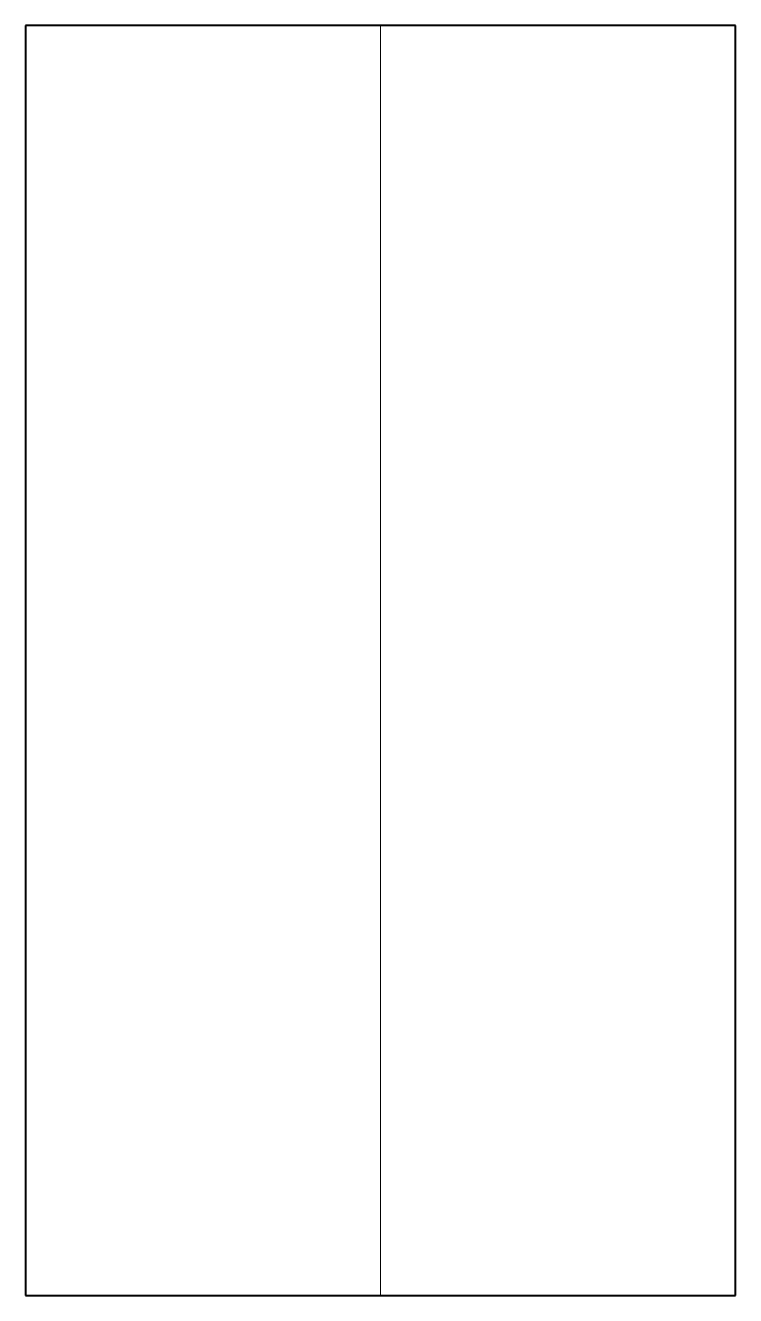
# Model space of a CAD drawing. Header units: centimetres. Extents: x -3.6 to 10.1, y -12.5 to 13.
# Drawn here: x -3.57 to 3.41, y -12.5 to 0 of the extents above; entities that cross this region are included whole.
import ezdxf
from ezdxf.lldxf.tags import DXFTag

# ---------------------------------------------------------------- set-up
doc = ezdxf.new("R2010")
doc.units = ezdxf.units.CM
doc.header["$MEASUREMENT"] = 0
doc.layers.add('SHEETMETAL_BEND_LINES_UP', color=7, linetype='Continuous')
doc.layers.add('Visible', color=7, linetype='Continuous')
tags = doc.linetypes.add('New Line1', pattern=[0.7, 0.4, -0.1, 0.1, -0.1]).pattern_tags.tags
tags[10:11] = [DXFTag(74, 4), DXFTag(75, 0), DXFTag(340, '0'), DXFTag(46, 1.0), DXFTag(50, 0.0), DXFTag(44, 0.0), DXFTag(45, 0.0)]
tags[8:9] = [DXFTag(74, 4), DXFTag(75, 0), DXFTag(340, '0'), DXFTag(46, 1.0), DXFTag(50, 0.0), DXFTag(44, 0.0), DXFTag(45, 0.0)]
tags[6:7] = [DXFTag(74, 4), DXFTag(75, 0), DXFTag(340, '0'), DXFTag(46, 1.0), DXFTag(50, 0.0), DXFTag(44, 0.0), DXFTag(45, 0.0)]
tags[4:5] = [DXFTag(74, 4), DXFTag(75, 0), DXFTag(340, '0'), DXFTag(46, 1.0), DXFTag(50, 0.0), DXFTag(44, 0.0), DXFTag(45, 0.0)]

msp = doc.modelspace()

# ---------------------------------------------------------------- linework, layer by layer
at = {"layer": 'SHEETMETAL_BEND_LINES_UP', "linetype": 'New Line1', "lineweight": 13}
msp.add_open_spline([(-0.07882, -12.50143), (-0.07882, -12.50143), (-0.07882, -0.00143), (-0.07882, -0.00143)], degree=3, dxfattribs=at)
at = {"layer": 'Visible', "lineweight": 40}
for points in [[(3.4136, -0.00143), (3.4136, -0.00143), (-3.57124, -0.00143), (-3.57124, -0.00143)], [(-3.57124, -0.00143), (-3.57124, -0.00143), (-3.57124, -12.50143), (-3.57124, -12.50143)], [(3.4136, -12.50143), (3.4136, -12.50143), (3.4136, -0.00143), (3.4136, -0.00143)], [(-3.57124, -12.50143), (-3.57124, -12.50143), (3.4136, -12.50143), (3.4136, -12.50143)]]:
    msp.add_open_spline(points, degree=3, dxfattribs=at)

doc.saveas('drawing.dxf')
